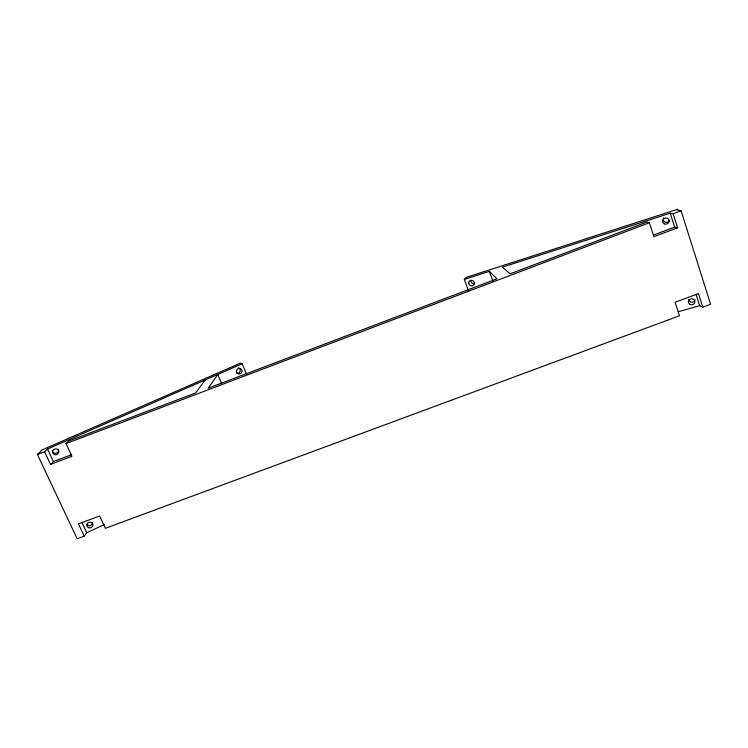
<?xml version="1.0" encoding="UTF-8"?>
<svg xmlns="http://www.w3.org/2000/svg" width="748" height="748" viewBox="0 0 748 748"><rect width="100%" height="100%" fill="white"/><g stroke="black" fill="none" stroke-linecap="round" stroke-linejoin="round"><path stroke-width="1.12" d="M205.233 379.956L195.677 392.915L68.807 440.965L66.03 443.592L71.93 456.299L50.509 464.377L44.562 451.717L47.526 449.024L242.174 363.78L246.69 374.552M242.174 363.78L240.426 363.154L41.075 450.389L41.112 451.1L37.4 454.429L77.166 538.756L84.215 536.138L86.777 532.744L104.748 524.367M468.323 290.299L464.349 279.425L466.462 277.312L677.669 209.244L677.445 210.095L681.091 210.749L710.6 304.258L702.783 307.157L699.66 305.726L678.389 311.701M50.509 464.377L53.417 461.572L71.453 454.765M37.4 454.429L44.562 451.717M66.03 443.592L649.414 222.736L653.93 236.705L677.585 227.775L673.135 213.76L670.245 213.199L502.394 267.186L510.201 273.805L646.749 222.091L649.414 222.736M673.135 213.76L681.091 210.749M653.359 235.124L674.659 227.083L677.585 227.775M464.349 279.425L489.388 271.365L497.009 278.808L208.225 388.165L217.808 374.449L221.445 382.995M84.215 536.138L78.447 523.871L99.643 515.998L105.356 528.312L679.465 315.787L675.098 302.276L698.482 293.59L702.783 307.157M47.526 449.024L53.417 461.572M82.018 522.6L86.777 532.744M489.388 271.365L492.904 281.154M670.245 213.199L674.659 227.083M696.051 294.357L699.66 305.726M92.369 522.431A3.029 2.814 -23.7 0 1 86.665 524.273M238.528 367.894A2.796 2.749 -58.1 0 1 240.043 371.494A2.796 2.749 -58.1 0 1 236.443 373.074M58.316 449.193A3.086 2.899 -13.2 0 1 56.352 453.195A3.086 2.899 -13.2 0 1 52.463 450.941M695.098 300.013A3.188 2.945 -5 0 1 688.815 299.471M669.282 220.651A3.226 3.048 -18 0 1 664.925 222.034A3.226 3.048 -18 0 1 663.616 217.93M474.569 283.576A2.842 2.712 42.7 0 1 470.866 280.332M88.797 527.751A3.048 2.842 -23.9 0 0 92.892 524.451A3.048 2.842 -23.9 0 0 88.03 522.871A3.048 2.842 -23.9 0 0 88.797 527.751M240.276 373.729A2.814 2.768 -58.6 0 0 240.884 368.904A2.814 2.768 -58.6 0 0 236.443 370.849A2.814 2.768 -58.6 0 0 240.276 373.729M54.576 454.606A3.114 2.927 -13.4 0 0 58.774 451.325A3.114 2.927 -13.4 0 0 53.772 449.604A3.114 2.927 -13.4 0 0 54.576 454.606M690.133 304.417A3.216 2.964 -4.7 0 0 694.892 301.687A3.216 2.964 -4.7 0 0 690.011 299.284A3.216 2.964 -4.7 0 0 690.133 304.417M664.364 223.839A3.254 3.076 -17.5 0 0 669.133 220.875A3.254 3.076 -17.5 0 0 664.187 218.491A3.254 3.076 -17.5 0 0 664.364 223.839M468.753 283.183A2.87 2.73 42.8 0 0 473.166 285.427A2.87 2.73 42.8 0 0 472.727 280.594A2.87 2.73 42.8 0 0 468.753 283.183"/></g></svg>
